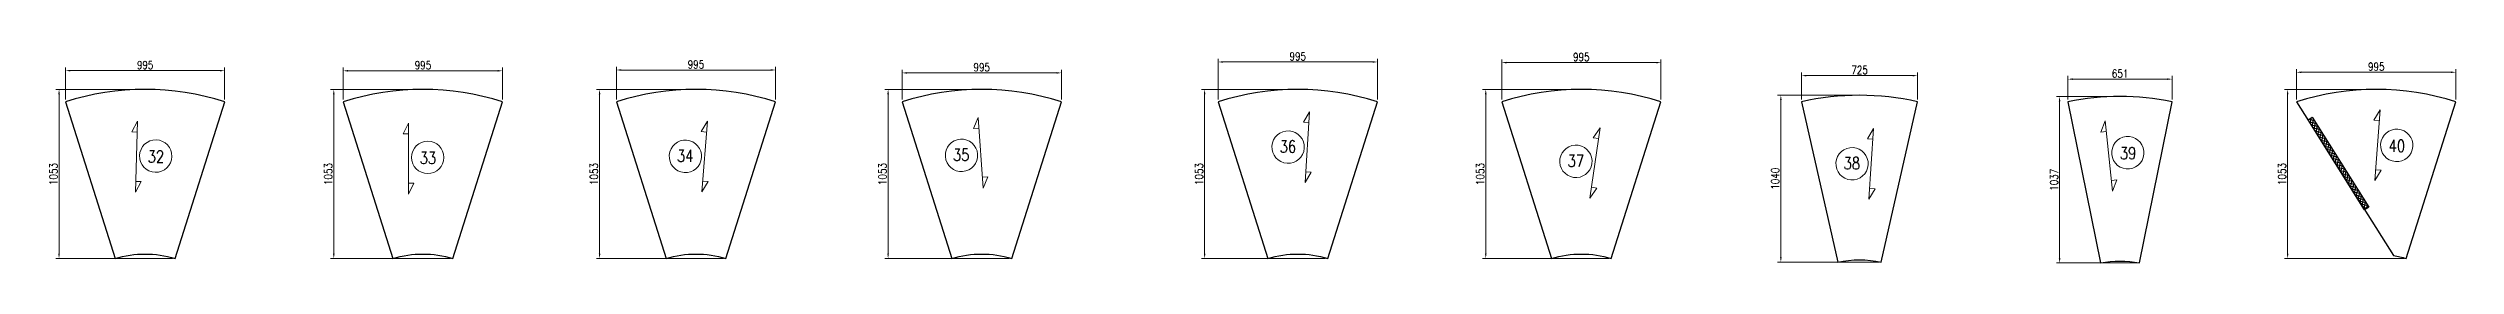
# Paper-space layout 'Layout1' of a CAD drawing. Header units: millimetres. Extents: x 17634 to 80020, y 31751 to 33322.
# Drawn here: x 64974 to 80020, y 32002 to 33322 of the extents above; entities that cross this region are included whole.
import ezdxf
from ezdxf.enums import TextEntityAlignment as Align

# ---------------------------------------------------------------- set-up
doc = ezdxf.new("R2010")
doc.units = ezdxf.units.MM
doc.header["$LTSCALE"] = 0.75
doc.layers.add('Grating', color=7, linetype='Continuous')
doc.layers.add('TOE PLATE', color=3, linetype='Continuous')
doc.layers.add('Grtg. Dim', color=7, linetype='Continuous', lineweight=15)
doc.layers.add('Mark no', color=7, linetype='Continuous', lineweight=15)
doc.styles.add('ROMAND', font='romand')
doc.styles.add('ROMANS', font='romans.shx', dxfattribs={"width": 0.8})
doc.dimstyles.new('grt dim', dxfattribs={"dimscale": 20, "dimtxt": 2.5, "dimasz": 1.5, "dimexe": 1, "dimexo": 0.75, "dimgap": 0.5, "dimtad": 1, "dimdec": 0, "dimlfac": -1, "dimzin": 0, "dimdsep": 46, "dimtxsty": 'ROMANS', "dimcen": 0, "dimclrd": 1, "dimclre": 1, "dimclrt": 3, "dimadec": 0, "dimazin": 0, "dimtfac": 1, "dimtdec": 0, "dimtix": 1, "dimtmove": 1, "dimatfit": 3, "dimfxl": 1, "dimtolj": 1, "dimtzin": 0, "dimlwd": -1, "dimlwe": -1, "dimarcsym": 0})

# ---------------------------------------------------------------- blocks, each defined once
blk = doc.blocks.new('MK')
at = {"layer": 'Mark no', "color": 4}
for p, q in [((639, 394), (443, 493)), ((443, 493), (443, 394)), ((-448, 295), (-644, 394)), ((-644, 394), (639, 394)), ((-448, 394), (-448, 295))]:
    blk.add_line(p, q, dxfattribs=at)
blk.add_circle((20, 46), 293, dxfattribs=at)
blk = doc.blocks.new('*D34')
at = {"layer": 'Defpoints', "color": 0}
for p in [(66077, 33200), (65082, 33006), (66077, 33006)]:
    blk.add_point(p, dxfattribs=at)
at = {"layer": 'Grtg. Dim', "color": 1}
for p, q in [((65082, 33021), (65082, 33220)), ((66077, 33021), (66077, 33220))]:
    blk.add_line(p, q, dxfattribs=at)
at = {"layer": 'Grtg. Dim', "color": 1, "linetype": 'ByBlock'}
blk.add_line((65112, 33200), (66047, 33200), dxfattribs=at)
at = {"layer": 'Grtg. Dim', "color": 1}
for points in [[(65112, 33205), (65112, 33195), (65082, 33200)], [(66047, 33205), (66047, 33195), (66077, 33200)]]:
    blk.add_solid(points, dxfattribs=at)
at = {"layer": 'Grtg. Dim', "color": 3, "insert": (65580, 33235), "char_height": 50, "attachment_point": 5, "style": 'ROMANS'}
blk.add_mtext('\\A1;995', dxfattribs=at)
blk = doc.blocks.new('*D35')
at = {"layer": 'Defpoints', "color": 0}
for p in [(66818, 33199), (66818, 33006), (67813, 33006)]:
    blk.add_point(p, dxfattribs=at)
at = {"layer": 'Grtg. Dim', "color": 1}
for p, q in [((66818, 33021), (66818, 33219)), ((67813, 33021), (67813, 33219))]:
    blk.add_line(p, q, dxfattribs=at)
at = {"layer": 'Grtg. Dim', "color": 1, "linetype": 'ByBlock'}
blk.add_line((67783, 33199), (66848, 33199), dxfattribs=at)
at = {"layer": 'Grtg. Dim', "color": 1}
for points in [[(66848, 33204), (66848, 33194), (66818, 33199)], [(67783, 33204), (67783, 33194), (67813, 33199)]]:
    blk.add_solid(points, dxfattribs=at)
at = {"layer": 'Grtg. Dim', "color": 3, "insert": (67316, 33234), "char_height": 50, "attachment_point": 5, "style": 'ROMANS'}
blk.add_mtext('\\A1;995', dxfattribs=at)
blk = doc.blocks.new('*D36')
at = {"layer": 'Defpoints', "color": 0}
for p in [(69520, 33204), (68525, 33006), (69520, 33006)]:
    blk.add_point(p, dxfattribs=at)
at = {"layer": 'Grtg. Dim', "color": 1}
for p, q in [((68525, 33021), (68525, 33224)), ((69520, 33021), (69520, 33224))]:
    blk.add_line(p, q, dxfattribs=at)
at = {"layer": 'Grtg. Dim', "color": 1, "linetype": 'ByBlock'}
blk.add_line((68555, 33204), (69490, 33204), dxfattribs=at)
at = {"layer": 'Grtg. Dim', "color": 1}
for points in [[(68555, 33209), (68555, 33199), (68525, 33204)], [(69490, 33209), (69490, 33199), (69520, 33204)]]:
    blk.add_solid(points, dxfattribs=at)
at = {"layer": 'Grtg. Dim', "color": 3, "insert": (69022, 33239), "char_height": 50, "attachment_point": 5, "style": 'ROMANS'}
blk.add_mtext('\\A1;995', dxfattribs=at)
blk = doc.blocks.new('*D37')
at = {"layer": 'Defpoints', "color": 0}
for p in [(71306, 33186), (70311, 33006), (71306, 33006)]:
    blk.add_point(p, dxfattribs=at)
at = {"layer": 'Grtg. Dim', "color": 1}
for p, q in [((70311, 33021), (70311, 33206)), ((71306, 33021), (71306, 33206))]:
    blk.add_line(p, q, dxfattribs=at)
at = {"layer": 'Grtg. Dim', "color": 1, "linetype": 'ByBlock'}
blk.add_line((70341, 33186), (71276, 33186), dxfattribs=at)
at = {"layer": 'Grtg. Dim', "color": 1}
for points in [[(70341, 33191), (70341, 33181), (70311, 33186)], [(71276, 33191), (71276, 33181), (71306, 33186)]]:
    blk.add_solid(points, dxfattribs=at)
at = {"layer": 'Grtg. Dim', "color": 3, "insert": (70808, 33221), "char_height": 50, "attachment_point": 5, "style": 'ROMANS'}
blk.add_mtext('\\A1;995', dxfattribs=at)
blk = doc.blocks.new('*D38')
at = {"layer": 'Defpoints', "color": 0}
for p in [(73281, 33254), (72286, 33006), (73281, 33006)]:
    blk.add_point(p, dxfattribs=at)
at = {"layer": 'Grtg. Dim', "color": 1}
for p, q in [((72286, 33021), (72286, 33274)), ((73281, 33021), (73281, 33274))]:
    blk.add_line(p, q, dxfattribs=at)
at = {"layer": 'Grtg. Dim', "color": 1, "linetype": 'ByBlock'}
blk.add_line((72316, 33254), (73251, 33254), dxfattribs=at)
at = {"layer": 'Grtg. Dim', "color": 1}
for points in [[(72316, 33259), (72316, 33249), (72286, 33254)], [(73251, 33259), (73251, 33249), (73281, 33254)]]:
    blk.add_solid(points, dxfattribs=at)
at = {"layer": 'Grtg. Dim', "color": 3, "insert": (72783, 33289), "char_height": 50, "attachment_point": 5, "style": 'ROMANS'}
blk.add_mtext('\\A1;995', dxfattribs=at)
blk = doc.blocks.new('*D39')
at = {"layer": 'Defpoints', "color": 0}
for p in [(74058, 33250), (74058, 33006), (75053, 33006)]:
    blk.add_point(p, dxfattribs=at)
at = {"layer": 'Grtg. Dim', "color": 1}
for p, q in [((74058, 33021), (74058, 33270)), ((75053, 33021), (75053, 33270))]:
    blk.add_line(p, q, dxfattribs=at)
at = {"layer": 'Grtg. Dim', "color": 1, "linetype": 'ByBlock'}
blk.add_line((75023, 33250), (74088, 33250), dxfattribs=at)
at = {"layer": 'Grtg. Dim', "color": 1}
for points in [[(74088, 33255), (74088, 33245), (74058, 33250)], [(75023, 33255), (75023, 33245), (75053, 33250)]]:
    blk.add_solid(points, dxfattribs=at)
at = {"layer": 'Grtg. Dim', "color": 3, "insert": (74555, 33285), "char_height": 50, "attachment_point": 5, "style": 'ROMANS'}
blk.add_mtext('\\A1;995', dxfattribs=at)
blk = doc.blocks.new('*D40')
at = {"layer": 'Defpoints', "color": 0}
for p in [(75931, 33169), (75931, 33006), (76656, 33006)]:
    blk.add_point(p, dxfattribs=at)
at = {"layer": 'Grtg. Dim', "color": 1}
for p, q in [((75931, 33021), (75931, 33189)), ((76656, 33021), (76656, 33189))]:
    blk.add_line(p, q, dxfattribs=at)
at = {"layer": 'Grtg. Dim', "color": 1, "linetype": 'ByBlock'}
blk.add_line((76626, 33169), (75961, 33169), dxfattribs=at)
at = {"layer": 'Grtg. Dim', "color": 1}
for points in [[(75961, 33174), (75961, 33164), (75931, 33169)], [(76626, 33174), (76626, 33164), (76656, 33169)]]:
    blk.add_solid(points, dxfattribs=at)
at = {"layer": 'Grtg. Dim', "color": 3, "insert": (76294, 33204), "char_height": 50, "attachment_point": 5, "style": 'ROMANS'}
blk.add_mtext('\\A1;725', dxfattribs=at)
blk = doc.blocks.new('*D41')
at = {"layer": 'Defpoints', "color": 0}
for p in [(78247, 33147), (77596, 33006), (78247, 33006)]:
    blk.add_point(p, dxfattribs=at)
at = {"layer": 'Grtg. Dim', "color": 1}
for p, q in [((77596, 33021), (77596, 33167)), ((78247, 33021), (78247, 33167))]:
    blk.add_line(p, q, dxfattribs=at)
at = {"layer": 'Grtg. Dim', "color": 1, "linetype": 'ByBlock'}
blk.add_line((77626, 33147), (78217, 33147), dxfattribs=at)
at = {"layer": 'Grtg. Dim', "color": 1}
for points in [[(77626, 33152), (77626, 33142), (77596, 33147)], [(78217, 33152), (78217, 33142), (78247, 33147)]]:
    blk.add_solid(points, dxfattribs=at)
at = {"layer": 'Grtg. Dim', "color": 3, "insert": (77922, 33182), "char_height": 50, "attachment_point": 5, "style": 'ROMANS'}
blk.add_mtext('\\A1;651', dxfattribs=at)
blk = doc.blocks.new('*D42')
at = {"layer": 'Defpoints', "color": 0}
for p in [(80020, 33190), (79025, 33006), (80020, 33006)]:
    blk.add_point(p, dxfattribs=at)
at = {"layer": 'Grtg. Dim', "color": 1}
for p, q in [((79025, 33021), (79025, 33210)), ((80020, 33021), (80020, 33210))]:
    blk.add_line(p, q, dxfattribs=at)
at = {"layer": 'Grtg. Dim', "color": 1, "linetype": 'ByBlock'}
blk.add_line((79055, 33190), (79990, 33190), dxfattribs=at)
at = {"layer": 'Grtg. Dim', "color": 1}
for points in [[(79055, 33195), (79055, 33185), (79025, 33190)], [(79990, 33195), (79990, 33185), (80020, 33190)]]:
    blk.add_solid(points, dxfattribs=at)
at = {"layer": 'Grtg. Dim', "color": 3, "insert": (79523, 33225), "char_height": 50, "attachment_point": 5, "style": 'ROMANS'}
blk.add_mtext('\\A1;995', dxfattribs=at)
blk = doc.blocks.new('*D43')
at = {"layer": 'Defpoints', "color": 0}
for p in [(79523, 33083), (78969, 32030), (79710, 32030)]:
    blk.add_point(p, dxfattribs=at)
at = {"layer": 'Grtg. Dim', "color": 1}
for p, q in [((79508, 33083), (78949, 33083)), ((79695, 32030), (78949, 32030))]:
    blk.add_line(p, q, dxfattribs=at)
at = {"layer": 'Grtg. Dim', "color": 1, "linetype": 'ByBlock'}
blk.add_line((78969, 33053), (78969, 32060), dxfattribs=at)
at = {"layer": 'Grtg. Dim', "color": 1}
for points in [[(78964, 33053), (78974, 33053), (78969, 33083)], [(78964, 32060), (78974, 32060), (78969, 32030)]]:
    blk.add_solid(points, dxfattribs=at)
at = {"layer": 'Grtg. Dim', "color": 3, "insert": (78934, 32556), "char_height": 50, "attachment_point": 5, "rotation": 90, "style": 'ROMANS'}
blk.add_mtext('\\A1;1053', dxfattribs=at)
blk = doc.blocks.new('*D44')
at = {"layer": 'Defpoints', "color": 0}
for p in [(77922, 33039), (77544, 32002), (78043, 32002)]:
    blk.add_point(p, dxfattribs=at)
at = {"layer": 'Grtg. Dim', "color": 1}
for p, q in [((77907, 33039), (77524, 33039)), ((78028, 32002), (77524, 32002))]:
    blk.add_line(p, q, dxfattribs=at)
at = {"layer": 'Grtg. Dim', "color": 1, "linetype": 'ByBlock'}
blk.add_line((77544, 33009), (77544, 32032), dxfattribs=at)
at = {"layer": 'Grtg. Dim', "color": 1}
for points in [[(77539, 33009), (77549, 33009), (77544, 33039)], [(77539, 32032), (77549, 32032), (77544, 32002)]]:
    blk.add_solid(points, dxfattribs=at)
at = {"layer": 'Grtg. Dim', "color": 3, "insert": (77509, 32520), "char_height": 50, "attachment_point": 5, "rotation": 90, "style": 'ROMANS'}
blk.add_mtext('\\A1;1037', dxfattribs=at)
blk = doc.blocks.new('*D45')
at = {"layer": 'Defpoints', "color": 0}
for p in [(76294, 33047), (75802, 32007), (76429, 32007)]:
    blk.add_point(p, dxfattribs=at)
at = {"layer": 'Grtg. Dim', "color": 1}
for p, q in [((76279, 33047), (75782, 33047)), ((76414, 32007), (75782, 32007))]:
    blk.add_line(p, q, dxfattribs=at)
at = {"layer": 'Grtg. Dim', "color": 1, "linetype": 'ByBlock'}
blk.add_line((75802, 33017), (75802, 32037), dxfattribs=at)
at = {"layer": 'Grtg. Dim', "color": 1}
for points in [[(75797, 33017), (75807, 33017), (75802, 33047)], [(75797, 32037), (75807, 32037), (75802, 32007)]]:
    blk.add_solid(points, dxfattribs=at)
at = {"layer": 'Grtg. Dim', "color": 3, "insert": (75767, 32527), "char_height": 50, "attachment_point": 5, "rotation": 90, "style": 'ROMANS'}
blk.add_mtext('\\A1;1040', dxfattribs=at)
blk = doc.blocks.new('*D46')
at = {"layer": 'Defpoints', "color": 0}
for p in [(74555, 33083), (73958, 32030), (74742, 32030)]:
    blk.add_point(p, dxfattribs=at)
at = {"layer": 'Grtg. Dim', "color": 1}
for p, q in [((74540, 33083), (73938, 33083)), ((74727, 32030), (73938, 32030))]:
    blk.add_line(p, q, dxfattribs=at)
at = {"layer": 'Grtg. Dim', "color": 1, "linetype": 'ByBlock'}
blk.add_line((73958, 33053), (73958, 32060), dxfattribs=at)
at = {"layer": 'Grtg. Dim', "color": 1}
for points in [[(73953, 33053), (73963, 33053), (73958, 33083)], [(73953, 32060), (73963, 32060), (73958, 32030)]]:
    blk.add_solid(points, dxfattribs=at)
at = {"layer": 'Grtg. Dim', "color": 3, "insert": (73923, 32556), "char_height": 50, "attachment_point": 5, "rotation": 90, "style": 'ROMANS'}
blk.add_mtext('\\A1;1053', dxfattribs=at)
blk = doc.blocks.new('*D47')
at = {"layer": 'Defpoints', "color": 0}
for p in [(72783, 33083), (72201, 32030), (72970, 32030)]:
    blk.add_point(p, dxfattribs=at)
at = {"layer": 'Grtg. Dim', "color": 1}
for p, q in [((72768, 33083), (72181, 33083)), ((72955, 32030), (72181, 32030))]:
    blk.add_line(p, q, dxfattribs=at)
at = {"layer": 'Grtg. Dim', "color": 1, "linetype": 'ByBlock'}
blk.add_line((72201, 33053), (72201, 32060), dxfattribs=at)
at = {"layer": 'Grtg. Dim', "color": 1}
for points in [[(72196, 33053), (72206, 33053), (72201, 33083)], [(72196, 32060), (72206, 32060), (72201, 32030)]]:
    blk.add_solid(points, dxfattribs=at)
at = {"layer": 'Grtg. Dim', "color": 3, "insert": (72166, 32556), "char_height": 50, "attachment_point": 5, "rotation": 90, "style": 'ROMANS'}
blk.add_mtext('\\A1;1053', dxfattribs=at)
blk = doc.blocks.new('*D48')
at = {"layer": 'Defpoints', "color": 0}
for p in [(70808, 33083), (70223, 32030), (70995, 32030)]:
    blk.add_point(p, dxfattribs=at)
at = {"layer": 'Grtg. Dim', "color": 1}
for p, q in [((70793, 33083), (70203, 33083)), ((70980, 32030), (70203, 32030))]:
    blk.add_line(p, q, dxfattribs=at)
at = {"layer": 'Grtg. Dim', "color": 1, "linetype": 'ByBlock'}
blk.add_line((70223, 33053), (70223, 32060), dxfattribs=at)
at = {"layer": 'Grtg. Dim', "color": 1}
for points in [[(70218, 33053), (70228, 33053), (70223, 33083)], [(70218, 32060), (70228, 32060), (70223, 32030)]]:
    blk.add_solid(points, dxfattribs=at)
at = {"layer": 'Grtg. Dim', "color": 3, "insert": (70188, 32556), "char_height": 50, "attachment_point": 5, "rotation": 90, "style": 'ROMANS'}
blk.add_mtext('\\A1;1053', dxfattribs=at)
blk = doc.blocks.new('*D49')
at = {"layer": 'Defpoints', "color": 0}
for p in [(69022, 33083), (68420, 32030), (69209, 32030)]:
    blk.add_point(p, dxfattribs=at)
at = {"layer": 'Grtg. Dim', "color": 1}
for p, q in [((69007, 33083), (68400, 33083)), ((69194, 32030), (68400, 32030))]:
    blk.add_line(p, q, dxfattribs=at)
at = {"layer": 'Grtg. Dim', "color": 1, "linetype": 'ByBlock'}
blk.add_line((68420, 33053), (68420, 32060), dxfattribs=at)
at = {"layer": 'Grtg. Dim', "color": 1}
for points in [[(68415, 33053), (68425, 33053), (68420, 33083)], [(68415, 32060), (68425, 32060), (68420, 32030)]]:
    blk.add_solid(points, dxfattribs=at)
at = {"layer": 'Grtg. Dim', "color": 3, "insert": (68385, 32556), "char_height": 50, "attachment_point": 5, "rotation": 90, "style": 'ROMANS'}
blk.add_mtext('\\A1;1053', dxfattribs=at)
blk = doc.blocks.new('*D50')
at = {"layer": 'Defpoints', "color": 0}
for p in [(67316, 33083), (66759, 32030), (67503, 32030)]:
    blk.add_point(p, dxfattribs=at)
at = {"layer": 'Grtg. Dim', "color": 1}
for p, q in [((67301, 33083), (66739, 33083)), ((67488, 32030), (66739, 32030))]:
    blk.add_line(p, q, dxfattribs=at)
at = {"layer": 'Grtg. Dim', "color": 1, "linetype": 'ByBlock'}
blk.add_line((66759, 33053), (66759, 32060), dxfattribs=at)
at = {"layer": 'Grtg. Dim', "color": 1}
for points in [[(66754, 33053), (66764, 33053), (66759, 33083)], [(66754, 32060), (66764, 32060), (66759, 32030)]]:
    blk.add_solid(points, dxfattribs=at)
at = {"layer": 'Grtg. Dim', "color": 3, "insert": (66724, 32556), "char_height": 50, "attachment_point": 5, "rotation": 90, "style": 'ROMANS'}
blk.add_mtext('\\A1;1053', dxfattribs=at)
blk = doc.blocks.new('*D51')
at = {"layer": 'Defpoints', "color": 0}
for p in [(65580, 33083), (65042, 32030), (65767, 32030)]:
    blk.add_point(p, dxfattribs=at)
at = {"layer": 'Grtg. Dim', "color": 1}
for p, q in [((65565, 33083), (65022, 33083)), ((65752, 32030), (65022, 32030))]:
    blk.add_line(p, q, dxfattribs=at)
at = {"layer": 'Grtg. Dim', "color": 1, "linetype": 'ByBlock'}
blk.add_line((65042, 33053), (65042, 32060), dxfattribs=at)
at = {"layer": 'Grtg. Dim', "color": 1}
for points in [[(65037, 33053), (65047, 33053), (65042, 33083)], [(65037, 32060), (65047, 32060), (65042, 32030)]]:
    blk.add_solid(points, dxfattribs=at)
at = {"layer": 'Grtg. Dim', "color": 3, "insert": (65007, 32556), "char_height": 50, "attachment_point": 5, "rotation": 90, "style": 'ROMANS'}
blk.add_mtext('\\A1;1053', dxfattribs=at)

psp = doc.layouts.get("Layout1")

# ---------------------------------------------------------------- hatches: boundary and pattern name
at = {"layer": 'TOE PLATE'}
h = psp.add_hatch(dxfattribs=at)
h.set_pattern_fill('ANSI37', color=256, scale=5, angle=-237.6942)
h.set_pattern_definition([(167.305796, (157763.17, -90560.659), (-3.4884919, -15.4869639), []), (257.305796, (157763.17, -90560.659), (15.4869639, -3.4884919), [])])
h.paths.add_polyline_path([(79450.4, 32333.9), (79096.6, 32893.5), (79122, 32909.5), (79475.8, 32350)])

# ---------------------------------------------------------------- linework, layer by layer
at = {"layer": 'Grating', "color": 6}
for points in [[(66077.2, 33006.4, 0.1535295), (65082.2, 33006.4), (65392.7, 32029.5, -0.1510334), (65766.8, 32029.5)], [(67813.2, 33006.4, 0.1535295), (66818.2, 33006.4), (67128.7, 32029.5, -0.1510334), (67502.8, 32029.5)], [(69519.7, 33006.4, 0.1535295), (68524.7, 33006.4), (68835.2, 32029.5, -0.1510334), (69209.3, 32029.5)], [(71305.7, 33006.4, 0.1535295), (70310.7, 33006.4), (70621.2, 32029.5, -0.1510334), (70995.3, 32029.5)], [(72596.2, 32029.5, -0.1510334), (72970.3, 32029.5), (73280.7, 33006.4, 0.1535295), (72285.7, 33006.4)], [(74368.2, 32029.5, -0.1510334), (74742.3, 32029.5), (75052.7, 33006.4, 0.1535295), (74057.7, 33006.4)], [(76158.3, 32006.9, -0.108161), (76429.2, 32006.9), (76656.2, 33006.4, 0.1106297), (75931.2, 33006.4)], [(77800.4, 32001.9, -0.0966054), (78042.9, 32001.9), (78247, 33006.4, 0.0990683), (77596.2, 33006.4)], [(79025.2, 33006.4), (79631, 32048.5, -0.0320387), (79709.8, 32029.5), (80020.2, 33006.4, 0.1535295)]]:
    psp.add_lwpolyline(points, format="xyb", close=True, dxfattribs=at)
at = {"layer": 'TOE PLATE'}
psp.add_lwpolyline([(79450.4, 32333.9), (79096.6, 32893.5), (79122, 32909.5), (79475.8, 32350)], close=True, dxfattribs=at)

# ---------------------------------------------------------------- block references
at = {"layer": 'Mark no', "zscale": 0.3190437818445127}
for p, xscale, yscale, rotation in [((72707.4, 32731.4), 0.3445671488445843, 0.3445674121804749, 266.3795263248294), ((79665.9, 32726.3), 0.3445671488445844, 0.344567412180475, 85.55331253095952), ((65661.8, 32660.3), 0.3445671488445843, 0.3445674121804749, 88.3089847430774), ((67361.8, 32652.6), 0.3445671488445844, 0.3445674121804749, 89.85986225350595), ((68940.9, 32674.1), 0.3445671488445844, 0.3445674121804749, 265.553157624307), ((70665.3, 32678), 0.3445671488445843, 0.3445674121804749, 274.0815247046406), ((74506.9, 32644.1), 0.3445671488445844, 0.3445674121804749, 261.6547585909765), ((76231.4, 32628), 0.3445671488445844, 0.3445674121804748, 266.1090667534365), ((77986.7, 32683.4), 0.3445671488445844, 0.344567412180475, 96.0012722777502)]:
    psp.add_blockref('MK', p, dxfattribs=dict(at, xscale=xscale, yscale=yscale, rotation=rotation))

# ---------------------------------------------------------------- texts
at = {"layer": 'Mark no', "style": 'ROMAND', "width": 0.8}
for s, p in [('32', (65647.4, 32664.4)), ('33', (67347.3, 32656.4)), ('34', (68955, 32669.3)), ('35', (70680, 32675.3)), ('36', (72721.6, 32726.7)), ('37', (74520.7, 32638.3)), ('38', (76245.5, 32623.3)), ('39', (77971.9, 32685.6)), ('40', (79651.7, 32731.2))]:
    psp.add_text(s, height=75, dxfattribs=at).set_placement(p, align=Align.MIDDLE_CENTER)

# ---------------------------------------------------------------- dimensions: what is measured, and where the dimension line sits
at = {"layer": 'Grtg. Dim'}
for base, p1, p2, picture, middle in [((66077.2, 33199.9), (65082.2, 33006.4), (66077.2, 33006.4), '*D34', (65579.7, 33234.9)), ((66818.2, 33198.9), (67813.2, 33006.4), (66818.2, 33006.4), '*D35', (67315.7, 33233.9)), ((69519.7, 33204.4), (68524.7, 33006.4), (69519.7, 33006.4), '*D36', (69022.2, 33239.4)), ((71305.7, 33185.9), (70310.7, 33006.4), (71305.7, 33006.4), '*D37', (70808.2, 33220.9)), ((73280.7, 33254.4), (72285.7, 33006.4), (73280.7, 33006.4), '*D38', (72783.2, 33289.4)), ((74057.7, 33249.9), (75052.7, 33006.4), (74057.7, 33006.4), '*D39', (74555.2, 33284.9)), ((80020.2, 33189.9), (79025.2, 33006.4), (80020.2, 33006.4), '*D42', (79522.7, 33224.9)), ((75931.2, 33169.4), (76656.2, 33006.4), (75931.2, 33006.4), '*D40', (76293.7, 33204.4)), ((78247, 33147.4), (77596.2, 33006.4), (78247, 33006.4), '*D41', (77921.6, 33182.4))]:
    dim = psp.add_linear_dim(base=base, p1=p1, p2=p2, dimstyle='grt dim', dxfattribs=at)
    dim.commit()
    dim.dimension.update_dxf_attribs({"geometry": picture, "text_midpoint": middle})
for base, p1, p2, picture, middle in [((65041.7, 32029.5), (65579.7, 33082.8), (65766.8, 32029.5), '*D51', (65006.7, 32556.2)), ((66759.2, 32029.5), (67315.7, 33082.8), (67502.8, 32029.5), '*D50', (66724.2, 32556.2)), ((68419.7, 32029.5), (69022.2, 33082.8), (69209.3, 32029.5), '*D49', (68384.7, 32556.2)), ((70223.2, 32029.5), (70808.2, 33082.8), (70995.3, 32029.5), '*D48', (70188.2, 32556.2)), ((72200.7, 32029.5), (72783.2, 33082.8), (72970.3, 32029.5), '*D47', (72165.7, 32556.2)), ((73957.7, 32029.5), (74555.2, 33082.8), (74742.3, 32029.5), '*D46', (73922.7, 32556.2)), ((75802.2, 32006.9), (76293.7, 33046.5), (76429.2, 32006.9), '*D45', (75767.2, 32526.7)), ((77544.2, 32001.9), (77921.6, 33038.6), (78042.9, 32001.9), '*D44', (77509.2, 32520.3)), ((78969.2, 32029.5), (79522.7, 33082.8), (79709.8, 32029.5), '*D43', (78934.2, 32556.2))]:
    dim = psp.add_linear_dim(base=base, p1=p1, p2=p2, angle=90, dimstyle='grt dim', dxfattribs=at)
    dim.commit()
    dim.dimension.update_dxf_attribs({"geometry": picture, "text_midpoint": middle})

doc.saveas('drawing.dxf')
